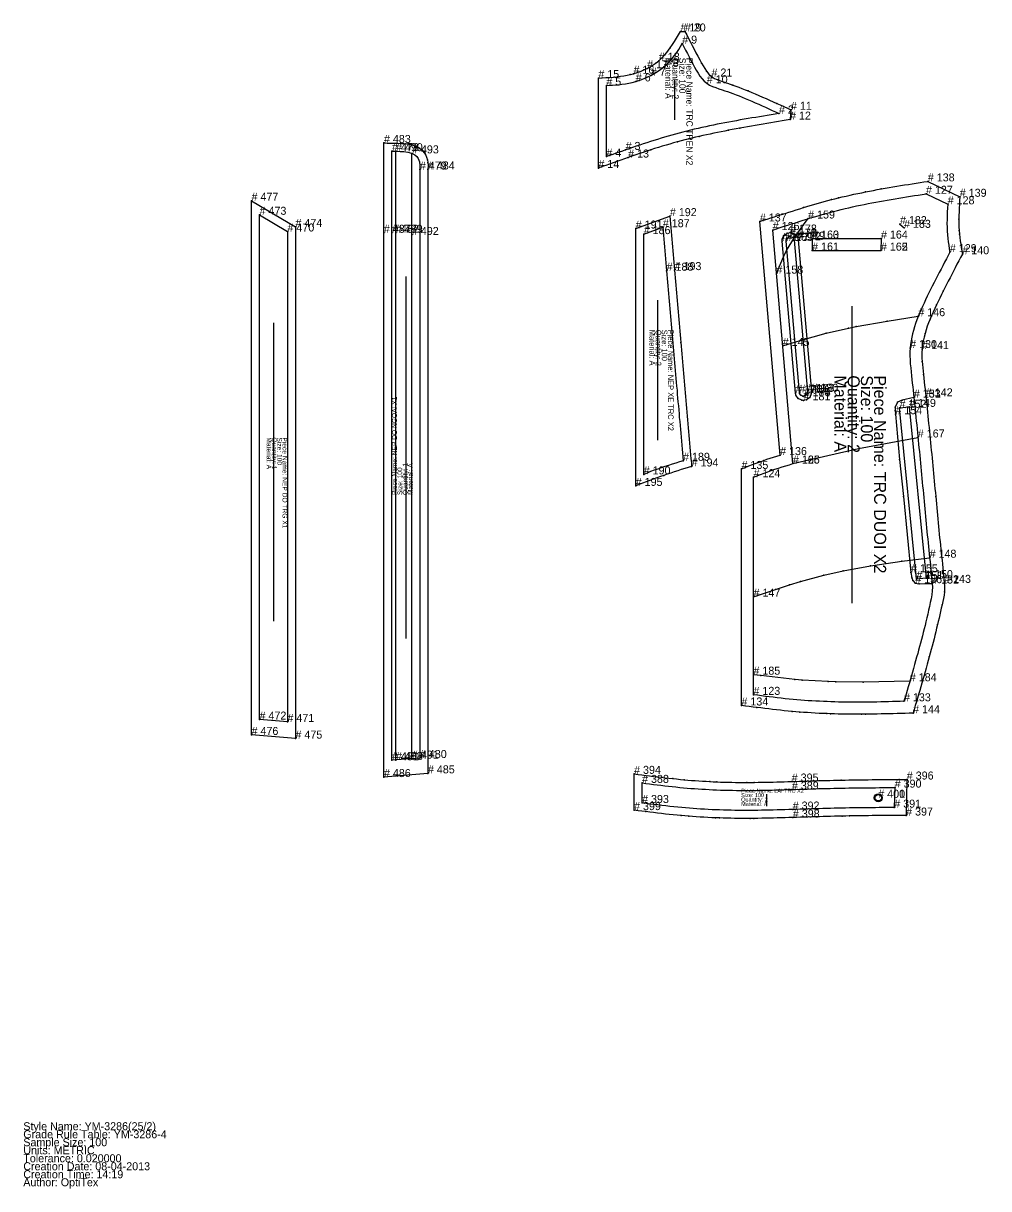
# Model space of a CAD drawing. Header units: metres. Extents: x 0 to 14781, y -73 to 3955.
# Drawn here: x 0 to 1206, y -73 to 1383 of the extents above; entities that cross this region are included whole.
import ezdxf

# ---------------------------------------------------------------- set-up
doc = ezdxf.new("R2010")
doc.units = ezdxf.units.M

# ---------------------------------------------------------------- blocks, each defined once
blk = doc.blocks.new('1')
at = {"layer": '1'}
blk.add_lwpolyline([(958.8, 1274.7), (957.7, 1262.5), (952.9, 1261.7), (948, 1260.9), (943.2, 1260.1), (938.4, 1259.3), (933.6, 1258.5), (928.8, 1257.7), (924, 1256.9), (919.1, 1256.1), (914.3, 1255.2), (909.5, 1254.4), (904.7, 1253.6), (899.9, 1252.7), (895.1, 1251.8), (890.3, 1250.9), (885.5, 1250), (880.7, 1249.1), (876.1, 1248.2), (871.5, 1247.3), (867, 1246.4), (862.4, 1245.5), (857.8, 1244.5), (853.3, 1243.5), (848.7, 1242.5), (844.2, 1241.5), (839.7, 1240.4), (835.1, 1239.3), (830.6, 1238.2), (826.1, 1237.1), (821.6, 1235.9), (817.1, 1234.7), (812.3, 1233.4), (807.5, 1232), (802.8, 1230.6), (798, 1229.1), (793.2, 1227.7), (788.5, 1226.2), (783.8, 1224.7), (779, 1223.1), (774.3, 1221.5), (769.6, 1220), (764.9, 1218.4), (760.2, 1216.7), (755.5, 1215.1), (750.8, 1213.5), (746.2, 1211.9), (741.5, 1210.2), (736.9, 1208.6), (732.2, 1207), (727.6, 1205.3), (723, 1203.7), (718.3, 1202), (718.3, 1314.3), (723.1, 1314.6), (727.8, 1314.9), (732.6, 1315.2), (737.3, 1315.6), (742, 1316.1), (746.1, 1316.6), (750.2, 1317.2), (754.2, 1317.9), (758.2, 1318.8), (762.2, 1319.8), (766.6, 1321.2), (770.9, 1322.7), (775.1, 1324.5), (779.2, 1326.5), (783, 1328.6), (786.7, 1330.9), (790.3, 1333.4), (793.8, 1336.1), (796.4, 1338.5), (798.9, 1340.9), (801.3, 1343.5), (803.6, 1346.3), (805.9, 1349.2), (808, 1352.2), (810.7, 1356.2), (813.4, 1360.2), (815.9, 1364.3), (818.4, 1368.5), (820.9, 1372.6), (826.3, 1372.6), (828.6, 1368.2), (830.9, 1363.7), (833.2, 1359.3), (835.5, 1354.9), (837.9, 1350.5), (840.2, 1346.1), (842.5, 1341.7), (844.9, 1337.3), (847.3, 1332.9), (849.1, 1329.5), (851.1, 1326.2), (853.2, 1323), (856.2, 1319.4), (859.6, 1316.3), (863.4, 1313.9), (867.6, 1312), (872, 1310.5), (876.4, 1309), (879.6, 1308), (882.9, 1306.8), (886.1, 1305.7), (889.9, 1304.3), (893.8, 1302.8), (897.6, 1301.3), (901.5, 1299.8), (905.3, 1298.3), (909.8, 1296.4), (914.3, 1294.6), (918.8, 1292.6), (923.3, 1290.7), (927.7, 1288.8), (932.2, 1286.8), (936.6, 1284.8), (941.1, 1282.8), (945.5, 1280.8), (949.9, 1278.8), (954.4, 1276.7)], close=True, dxfattribs=at)
at = {"layer": '14'}
blk.add_lwpolyline([(943.8, 1270.1), (939, 1269.3), (934.1, 1268.5), (929.3, 1267.7), (924.5, 1266.9), (919.6, 1266.1), (914.8, 1265.3), (910, 1264.5), (905.2, 1263.7), (900.3, 1262.9), (895.5, 1262), (890.7, 1261.1), (885.9, 1260.3), (881.1, 1259.4), (876.3, 1258.5), (871.5, 1257.5), (866.7, 1256.6), (861.9, 1255.6), (857.2, 1254.6), (852.4, 1253.6), (847.6, 1252.5), (842.9, 1251.5), (838.1, 1250.4), (833.4, 1249.2), (828.6, 1248.1), (823.9, 1246.9), (819.2, 1245.6), (814.5, 1244.3), (810, 1243.1), (805.5, 1241.8), (801, 1240.5), (796.6, 1239.2), (792.1, 1237.8), (787.7, 1236.4), (783.2, 1235), (778.8, 1233.6), (774.4, 1232.1), (769.9, 1230.6), (765.5, 1229.1), (761.1, 1227.6), (756.7, 1226.1), (752.3, 1224.6), (748.3, 1223.2), (744.3, 1221.8), (740.3, 1220.4), (736.3, 1219), (732.3, 1217.6), (728.3, 1216.2), (728.3, 1305), (732.1, 1305.3), (735.8, 1305.5), (739.6, 1305.8), (743.3, 1306.1), (747.7, 1306.7), (752.1, 1307.3), (756.4, 1308.1), (760.7, 1309), (765, 1310.2), (768.9, 1311.3), (772.7, 1312.7), (776.5, 1314.1), (780.2, 1315.8), (783.8, 1317.5), (788.1, 1319.9), (792.3, 1322.5), (796.3, 1325.3), (800.1, 1328.3), (803.7, 1331.6), (807.1, 1335), (810.3, 1338.7), (813.4, 1342.5), (816.2, 1346.4), (818.6, 1350.1), (820.8, 1353.7), (823, 1357.4), (825.2, 1353.3), (827.3, 1349.1), (829.5, 1344.9), (831.7, 1340.7), (833.9, 1336.5), (836.2, 1332.2), (838.5, 1328), (840.6, 1324.2), (842.9, 1320.5), (845.2, 1316.9), (847.8, 1313.6), (850.6, 1310.6), (853.7, 1307.9), (857.2, 1305.7), (860.9, 1303.9), (864.8, 1302.4), (868.8, 1301), (872.8, 1299.7), (876.1, 1298.6), (879.4, 1297.5), (882.7, 1296.3), (886.4, 1294.9), (890.2, 1293.5), (894, 1292), (897.7, 1290.6), (901.5, 1289), (905.7, 1287.3), (910, 1285.4), (914.3, 1283.6), (918.5, 1281.7), (922.7, 1279.8), (927, 1277.9), (931.2, 1276), (935.4, 1274), (939.6, 1272)], close=True, dxfattribs=at)
at = {"layer": '2'}
for p in [(820.9, 1372.6), (826.3, 1372.6), (823, 1357.4), (779.2, 1326.5), (793.8, 1336.1), (800.1, 1328.3), (718.3, 1314.3), (762.2, 1319.8), (783.8, 1317.5), (859.6, 1316.3), (728.3, 1305), (765, 1310.2), (853.7, 1307.9), (943.8, 1270.1), (958.8, 1274.7), (957.7, 1262.5), (752.3, 1224.6), (728.3, 1216.2), (755.5, 1215.1), (718.3, 1202)]:
    blk.add_point(p, dxfattribs=at)
at = {"layer": '3'}
for p in [(801.3, 1343.5), (808, 1352.2), (779.2, 1326.5), (790.3, 1333.4), (793.8, 1336.1), (847.3, 1332.9), (742, 1316.1), (758.2, 1318.8), (762.2, 1319.8), (775.1, 1324.5), (853.2, 1323), (859.6, 1316.3), (867.6, 1312), (876.4, 1309), (886.1, 1305.7), (905.3, 1298.3), (941.1, 1282.8), (844.2, 1241.5), (880.7, 1249.1), (895.1, 1251.8), (783.8, 1224.7), (817.1, 1234.7), (755.5, 1215.1)]:
    blk.add_point(p, dxfattribs=at)
at = {"layer": '4'}
for p in [(752.3, 1224.6, 6), (755.5, 1215.1, 6)]:
    blk.add_point(p, dxfattribs=at)
at = {"layer": '7'}
blk.add_line((813.2, 1311.6), (813.2, 1262.2), dxfattribs=at)
at = {"layer": '1'}
for s, p in [('Material: A', (801.8, 1339.7)), ('Quantity: 2', (810.6, 1339.7)), ('Size: 100', (819.4, 1339.7)), ('Piece Name: TRC TREN X2', (828.2, 1339.7))]:
    blk.add_text(s, height=8, rotation=270, dxfattribs=at).set_placement(p)
at = {"layer": '2'}
for s, p in [('# 19', (820.9, 1372.6)), ('# 20', (826.3, 1372.6)), ('# 9', (823, 1357.4)), ('# 18', (793.8, 1336.1)), ('# 16', (762.2, 1319.8)), ('# 17', (779.2, 1326.5)), ('# 7', (783.8, 1317.5)), ('# 8', (800.1, 1328.3)), ('# 21', (859.6, 1316.3)), ('# 15', (718.3, 1314.3)), ('# 5', (728.3, 1305)), ('# 6', (765, 1310.2)), ('# 10', (853.7, 1307.9)), ('# 11', (958.8, 1274.7)), ('# 2', (943.8, 1270.1)), ('# 12', (957.7, 1262.5)), ('# 4', (728.3, 1216.2)), ('# 3', (752.3, 1224.6)), ('# 13', (755.5, 1215.1)), ('# 14', (718.3, 1202))]:
    blk.add_text(s, height=10, dxfattribs=at).set_placement(p)
blk = doc.blocks.new('5')
at = {"layer": '1'}
blk.add_lwpolyline([(897, 530.6), (897.1, 826.1), (901.7, 828), (906.3, 829.8), (910.9, 831.6), (915.5, 833.3), (920.2, 835.1), (924.9, 836.7), (928.9, 838.1), (933, 839.5), (937.1, 840.8), (941.2, 842.1), (945.3, 843.4), (920, 1135.2), (924.5, 1136.7), (929, 1138.1), (933.5, 1139.6), (938.1, 1141.1), (942.6, 1142.5), (947.1, 1144), (951.6, 1145.4), (956.2, 1146.9), (960.7, 1148.3), (965.2, 1149.7), (969.8, 1151.1), (974.3, 1152.5), (978.7, 1153.8), (983, 1155.1), (987.4, 1156.4), (991.7, 1157.7), (996.1, 1158.9), (1000.5, 1160.1), (1004.9, 1161.3), (1009.3, 1162.5), (1013.7, 1163.6), (1018.1, 1164.7), (1022.9, 1165.9), (1027.8, 1167), (1032.6, 1168.1), (1037.4, 1169.2), (1042.3, 1170.2), (1047.2, 1171.2), (1052, 1172.2), (1056.9, 1173.2), (1061.8, 1174.1), (1066.7, 1175), (1071.6, 1175.9), (1076.4, 1176.7), (1081.3, 1177.6), (1086.1, 1178.4), (1090.9, 1179.2), (1095.8, 1180), (1100.6, 1180.8), (1105.5, 1181.5), (1110.4, 1182.3), (1115.2, 1183.1), (1120.1, 1183.8), (1124.9, 1184.6), (1129.8, 1185.3), (1169.7, 1166.1), (1169.4, 1161.4), (1169.2, 1156.7), (1168.9, 1152), (1168.8, 1147.4), (1168.6, 1142.7), (1168.6, 1138), (1168.6, 1133.4), (1168.7, 1128.7), (1168.9, 1124.1), (1169.3, 1119.5), (1169.7, 1115.3), (1170.2, 1111.1), (1170.8, 1106.9), (1171.5, 1102.7), (1172.2, 1098.5), (1172.9, 1094.3), (1170.6, 1090.1), (1168.4, 1085.9), (1166.2, 1081.7), (1164, 1077.5), (1161.8, 1073.3), (1159.6, 1069.1), (1157.5, 1064.9), (1155.3, 1060.7), (1153.1, 1056.5), (1151, 1052.3), (1148.9, 1048), (1146.8, 1043.8), (1144.7, 1039.5), (1142.6, 1035.3), (1140.6, 1031), (1138.5, 1026.6), (1136.4, 1022.1), (1134.4, 1017.6), (1132.5, 1013.1), (1130.8, 1008.7), (1129.1, 1004.3), (1127.6, 999.8), (1126.3, 995.3), (1125, 990.5), (1124, 985.6), (1123.2, 980.7), (1122.7, 975.8), (1122.5, 972), (1122.4, 968.2), (1122.5, 964.3), (1122.7, 960.5), (1123.1, 956.4), (1123.4, 952.2), (1123.9, 948.1), (1124.3, 943.9), (1124.8, 939.4), (1125.3, 934.9), (1125.8, 930.4), (1126.3, 925.9), (1126.8, 921.4), (1127.3, 916.8), (1127.6, 913.4), (1128, 910), (1128.4, 906.6), (1128.8, 901.8), (1129.3, 897), (1129.8, 892.2), (1130.3, 887.4), (1130.8, 882.7), (1131.3, 877.9), (1131.8, 873.1), (1132.3, 868.3), (1132.7, 863.5), (1133.2, 858.7), (1133.7, 854), (1134.1, 849.2), (1134.6, 844.4), (1135.1, 839.6), (1135.5, 834.8), (1136, 830), (1136.4, 825.3), (1136.9, 820.5), (1137.4, 815.7), (1137.8, 810.9), (1138.3, 806.1), (1138.7, 801.3), (1139.2, 796.5), (1139.6, 791.7), (1140, 787), (1140.5, 782.4), (1140.9, 777.7), (1141.4, 773), (1141.8, 768.3), (1142.3, 763.6), (1142.7, 758.9), (1143.2, 754.2), (1143.6, 749.5), (1144.1, 744.8), (1144.5, 740.1), (1145, 735.4), (1145.5, 730.7), (1146, 726), (1146.5, 721.3), (1147, 716.7), (1147.5, 712), (1148, 707.3), (1148.5, 702.6), (1149, 697.9), (1149.4, 693.2), (1149.8, 688.5), (1150.2, 683.8), (1150.4, 680.1), (1150.5, 676.3), (1150.5, 672.6), (1150, 668.5), (1149.4, 664.4), (1148.5, 660.3), (1147.6, 656.2), (1146.6, 652), (1145.7, 647.9), (1144.8, 643.8), (1143.8, 639.8), (1142.9, 635.7), (1141.9, 631.6), (1140.8, 627.1), (1139.8, 622.7), (1138.6, 618.2), (1137.5, 613.7), (1136.3, 609.3), (1135.2, 604.8), (1134, 600.4), (1132.8, 595.9), (1131.6, 591.5), (1130.3, 586.8), (1129, 582.1), (1127.6, 577.4), (1126.3, 572.6), (1125, 567.9), (1123.6, 563.2), (1122.3, 558.5), (1121, 553.9), (1119.6, 549.2), (1118.2, 544.5), (1116.9, 539.8), (1115.5, 535.1), (1114.1, 530.4), (1112.8, 525.7), (1111.4, 521), (1106.4, 520.9), (1101.5, 520.7), (1096.5, 520.6), (1091.5, 520.5), (1086.6, 520.3), (1081.6, 520.2), (1076.6, 520.1), (1071.7, 520), (1066.7, 519.9), (1061.7, 519.8), (1056.8, 519.8), (1051.8, 519.7), (1046.8, 519.7), (1042, 519.7), (1037.2, 519.7), (1032.4, 519.7), (1027.6, 519.8), (1022.7, 519.8), (1017.9, 519.9), (1013.1, 520.1), (1008.3, 520.2), (1003.5, 520.4), (998.7, 520.6), (993.9, 520.8), (989, 521.1), (984.2, 521.3), (979.4, 521.7), (974.6, 522), (969.8, 522.4), (965, 522.8), (960.2, 523.2), (955.3, 523.6), (950.4, 524.1), (945.6, 524.6), (940.7, 525.2), (935.8, 525.7), (931, 526.3), (926.1, 526.9), (921.3, 527.5), (916.4, 528.1), (911.6, 528.7), (906.7, 529.3), (901.9, 529.9)], close=True, dxfattribs=at)
at = {"layer": '14'}
for points in [[(912, 543.9), (912.1, 815.8), (916.5, 817.5), (920.9, 819.2), (925.4, 820.9), (929.9, 822.6), (934.3, 824.1), (938.8, 825.7), (943.3, 827.1), (947.8, 828.6), (952.3, 830), (956.8, 831.4), (961.3, 832.8), (936, 1124.5), (940.7, 1126.1), (945.4, 1127.6), (950.2, 1129.2), (954.9, 1130.7), (959.6, 1132.2), (964.4, 1133.7), (969.1, 1135.2), (973.9, 1136.7), (978.6, 1138.1), (983.4, 1139.6), (988.1, 1141), (992.9, 1142.4), (997.7, 1143.8), (1002.4, 1145.1), (1007.2, 1146.4), (1012, 1147.7), (1016.8, 1149), (1021.6, 1150.2), (1026.4, 1151.3), (1031.1, 1152.4), (1035.9, 1153.5), (1040.7, 1154.6), (1045.5, 1155.6), (1050.3, 1156.6), (1055.1, 1157.5), (1059.9, 1158.5), (1064.7, 1159.4), (1069.5, 1160.2), (1074.3, 1161.1), (1079.1, 1162), (1084, 1162.8), (1088.8, 1163.6), (1093.6, 1164.4), (1098.5, 1165.2), (1103.3, 1166), (1108.1, 1166.7), (1113, 1167.5), (1117.8, 1168.3), (1122.7, 1169), (1127.5, 1169.8), (1154.6, 1156.7), (1154.3, 1151.9), (1154.1, 1147.1), (1153.9, 1142.3), (1153.8, 1137.5), (1153.7, 1132.8), (1153.8, 1128), (1153.9, 1123.2), (1154.3, 1118.5), (1154.7, 1114.1), (1155.3, 1109.8), (1155.9, 1105.5), (1156.6, 1101.2), (1157.3, 1096.9), (1155.1, 1092.7), (1152.9, 1088.5), (1150.7, 1084.2), (1148.5, 1080), (1146.3, 1075.8), (1144.1, 1071.6), (1141.9, 1067.4), (1139.7, 1063.1), (1137.6, 1058.9), (1135.4, 1054.6), (1133.3, 1050.3), (1131.2, 1046.1), (1129.1, 1041.8), (1127, 1037.5), (1125.1, 1033.3), (1123.1, 1029.2), (1121.3, 1025), (1119.4, 1020.8), (1117.7, 1016.5), (1116, 1012.3), (1114.5, 1007.9), (1113, 1003.6), (1111.7, 999.2), (1110.6, 994.8), (1109.6, 990.5), (1108.8, 986), (1108.1, 981.6), (1107.7, 977.1), (1107.4, 972.2), (1107.4, 967.2), (1107.6, 962.3), (1107.9, 957.3), (1108.4, 952.3), (1108.9, 947.4), (1109.4, 942.4), (1109.9, 937.9), (1110.4, 933.3), (1110.9, 928.8), (1111.4, 924.3), (1111.9, 919.8), (1112.4, 915.2), (1112.7, 911.8), (1113.1, 908.4), (1113.4, 905.1), (1113.9, 900.3), (1114.4, 895.5), (1114.9, 890.7), (1115.4, 885.9), (1115.9, 881.2), (1116.4, 876.4), (1116.9, 871.6), (1117.3, 866.8), (1117.8, 862), (1118.3, 857.2), (1118.7, 852.5), (1119.2, 847.7), (1119.7, 842.9), (1120.1, 838.1), (1120.6, 833.3), (1121.1, 828.6), (1121.5, 823.8), (1122, 819), (1122.4, 814.2), (1122.9, 809.4), (1123.3, 804.6), (1123.8, 799.9), (1124.2, 795.1), (1124.7, 790.3), (1125.1, 785.6), (1125.6, 780.9), (1126, 776.2), (1126.4, 771.5), (1126.9, 766.8), (1127.3, 762.1), (1127.8, 757.4), (1128.2, 752.7), (1128.7, 748), (1129.1, 743.3), (1129.6, 738.6), (1130.1, 733.9), (1130.6, 729.3), (1131, 724.6), (1131.5, 719.9), (1132, 715.2), (1132.5, 710.6), (1133, 706), (1133.5, 701.4), (1134, 696.7), (1134.5, 692.1), (1134.9, 687.5), (1135.2, 682.9), (1135.5, 678.3), (1135.4, 673.8), (1134.9, 668.9), (1134, 664), (1132.9, 659.1), (1131.7, 654.3), (1130.7, 649.5), (1129.6, 644.7), (1128.5, 639.9), (1127.3, 635.1), (1126.3, 630.7), (1125.2, 626.3), (1124.1, 621.9), (1123, 617.5), (1121.8, 613), (1120.7, 608.6), (1119.5, 604.2), (1118.3, 599.8), (1117.1, 595.4), (1115.8, 590.8), (1114.5, 586.2), (1113.2, 581.6), (1111.9, 577), (1110.6, 572.4), (1109.3, 567.9), (1108, 563.3), (1106.7, 558.7), (1105.4, 554.1), (1104, 549.5), (1102.7, 544.9), (1101.4, 540.4), (1100, 535.8), (1095.2, 535.7), (1090.3, 535.5), (1085.5, 535.4), (1080.7, 535.3), (1075.8, 535.1), (1071, 535), (1066.2, 534.9), (1061.3, 534.9), (1056.5, 534.8), (1051.6, 534.7), (1046.8, 534.7), (1042, 534.7), (1037.3, 534.7), (1032.6, 534.7), (1027.8, 534.8), (1023.1, 534.8), (1018.3, 534.9), (1013.6, 535.1), (1008.8, 535.2), (1004.1, 535.4), (999.4, 535.6), (994.6, 535.8), (989.9, 536), (985.1, 536.3), (980.4, 536.6), (975.7, 537), (971, 537.3), (966.2, 537.7), (961.5, 538.1), (956.6, 538.6), (951.6, 539.1), (946.6, 539.7), (941.7, 540.2), (936.8, 540.8), (931.8, 541.4), (926.9, 542), (921.9, 542.7), (917, 543.3)], [(964.4, 920.8), (947.9, 1110.7), (948, 1113.3), (950.1, 1117.8), (954.2, 1120.6), (957.7, 1121.4), (960, 1121.1), (964.5, 1119), (967.3, 1115), (967.9, 1112.4), (984.4, 922.5), (984.2, 919.9), (982.2, 915.4), (978.1, 912.6), (974.6, 911.8), (972.3, 912.1), (967.8, 914.2), (965, 918.2)], [(969.4, 921.5), (952.9, 1110.8), (953, 1112.1), (954.1, 1114.5), (956.2, 1115.9), (957.5, 1116.2), (957.5, 1116.2), (958.8, 1116.2), (961.1, 1115.1), (962.6, 1112.9), (962.9, 1111.7), (979.3, 922.4), (979.3, 921.1), (978.2, 918.7), (976.1, 917.3), (974.8, 917), (974.8, 917), (973.5, 917), (971.1, 918.1), (969.7, 920.2)]]:
    blk.add_lwpolyline(points, close=True, dxfattribs=at)
at = {"layer": '2'}
for p in [(1129.8, 1185.3), (1127.5, 1169.8), (1169.7, 1166.1), (1154.6, 1156.7), (980.3, 1138.9), (920, 1135.2), (936, 1124.5), (957.7, 1121.4), (1095, 1131.9), (1100.1, 1127.3), (947.9, 1110.7), (952.9, 1110.8), (957.5, 1116.2), (957.5, 1116.2), (962.9, 1111.7), (967.9, 1112.4), (985.3, 1113.9), (985.3, 1113.9), (1071.3, 1113.9), (985.3, 1098.9), (1071.2, 1098.8), (1071.2, 1098.8), (1157.3, 1096.9), (1172.9, 1094.3), (940.7, 1070.1), (1117.9, 1016.9), (948.5, 979.7), (1107.7, 977.1), (1122.7, 975.8), (964.4, 920.8), (969.4, 921.5), (979.3, 922.4), (984.4, 922.5), (974.6, 911.8), (974.8, 917), (974.8, 917), (1106.4, 903.6), (1112.3, 915.3), (1112.4, 915.2), (1127.3, 916.8), (1089.2, 894.5), (1094.5, 902.5), (1117.3, 865.4), (945.3, 843.4), (961.3, 832.8), (961.3, 832.8), (897.1, 826.1), (912.1, 815.8), (1132, 715.2), (1108.7, 696.9), (1115.6, 688.5), (1127.6, 689.7), (1114.1, 683.4), (1135.2, 682.9), (1135.2, 682.9), (1150.2, 683.8), (912.1, 666.5), (912, 569.1), (1107.3, 560.9), (912, 543.9), (897, 530.6), (1100, 535.8), (1111.4, 521)]:
    blk.add_point(p, dxfattribs=at)
at = {"layer": '3'}
for p in [(1018.1, 1164.7), (1052, 1172.2), (1071.6, 1175.9), (974.3, 1152.5), (1009.3, 1162.5), (1168.6, 1138), (960, 1121.1), (974.5, 1131.2), (1168.9, 1124.1), (948, 1113.3), (950.1, 1117.8), (953, 1112.1), (954.1, 1114.5), (954.2, 1120.6), (956.2, 1115.9), (958.8, 1116.2), (961.1, 1115.1), (962.6, 1112.9), (963.3, 1115.4), (964.5, 1119), (967.3, 1115), (1169.3, 1119.5), (953.4, 1099), (949.4, 1091), (1148.9, 1048), (1140.6, 1031), (1079, 1010.9), (1132.5, 1013.1), (1002.8, 995.6), (1030.9, 1002.1), (1040.4, 1004), (1126.3, 995.3), (970.3, 986.6), (1122.7, 975.8), (1123.2, 980.7), (1122.7, 960.5), (1124.3, 943.9), (965, 918.2), (969.7, 920.2), (971.1, 918.1), (976.1, 917.3), (978.2, 918.7), (979.3, 921.1), (984.2, 919.9), (967.8, 914.2), (972.3, 912.1), (973.5, 917), (978.1, 912.6), (982.2, 915.4), (1089, 903.2), (1091.9, 909.6), (1097.7, 912.1), (1127.3, 916.8), (1128.4, 906.6), (1088.9, 898.9), (1089.2, 894.5), (924.9, 836.7), (1094.5, 837.9), (1099.4, 791.7), (1139.6, 791.7), (1147, 716.7), (1058.2, 705), (1097.5, 710.8), (970.9, 685.5), (999.8, 693.2), (1024.1, 698.7), (1108.7, 696.9), (1109.9, 689.9), (1111.2, 686.6), (957.2, 681.4), (1114.1, 683.4), (1118.8, 682.7), (1127, 682.8), (1150.2, 683.8), (1150.5, 672.6), (1147.6, 656.2), (1141.9, 631.6), (1131.6, 591.5), (921.4, 567.9), (963.8, 563), (972.9, 562.2), (1005.1, 560.4), (1014.8, 560.1), (1048.9, 559.8), (916.4, 528.1), (960.2, 523.2), (969.8, 522.4), (1003.5, 520.4), (1008.3, 520.2), (1046.8, 519.7), (1051.8, 519.7)]:
    blk.add_point(p, dxfattribs=at)
at = {"layer": '7'}
blk.add_line((1034.7, 1029.5), (1034.7, 658.5), dxfattribs=at)
at = {"layer": '8'}
blk.add_line((1095, 1131.9), (1100.1, 1127.3), dxfattribs=at)
for points in [[(940.7, 1070.1), (949.4, 1091), (953.4, 1099), (963.3, 1115.4), (974.5, 1131.2), (980.3, 1138.9)], [(985.3, 1113.9), (985.3, 1098.9), (1071.2, 1098.8)], [(985.3, 1113.9), (1071.3, 1113.9), (1071.2, 1098.8)], [(948.5, 979.7), (970.3, 986.6), (1002.8, 995.6), (1030.9, 1002.1), (1040.4, 1004), (1079, 1010.9), (1117.9, 1016.9)], [(1112.3, 915.3), (1097.7, 912.1), (1091.9, 909.6), (1089, 903.2), (1088.9, 898.9), (1089.2, 894.5), (1094.5, 837.9), (1099.4, 791.7), (1108.7, 696.9), (1109.9, 689.9), (1111.2, 686.6), (1114.1, 683.4), (1118.8, 682.7), (1127, 682.8), (1135.2, 682.9)], [(961.3, 832.8), (1043.3, 851.6), (1117.3, 865.4)], [(912.1, 666.5), (957.2, 681.4), (970.9, 685.5), (999.8, 693.2), (1024.1, 698.7), (1058.2, 705), (1097.5, 710.8), (1132, 715.2)], [(1107.3, 560.9), (1048.9, 559.8), (1014.8, 560.1), (1005.1, 560.4), (972.9, 562.2), (963.8, 563), (921.4, 567.9), (912, 569.1)]]:
    blk.add_lwpolyline(points, dxfattribs=at)
blk.add_lwpolyline([(1106.4, 903.6), (1127.6, 689.7), (1115.6, 688.5), (1094.5, 902.5)], close=True, dxfattribs=at)
at = {"layer": '1'}
for s, p in [('Material: A', (1013.2, 943)), ('Quantity: 2', (1029.7, 943)), ('Size: 100', (1046.2, 943)), ('Piece Name: TRC DUOI X2', (1062.7, 943))]:
    blk.add_text(s, height=15, rotation=270, dxfattribs=at).set_placement(p)
at = {"layer": '2'}
for s, p in [('# 138', (1129.8, 1185.3)), ('# 127', (1127.5, 1169.8)), ('# 128', (1154.6, 1156.7)), ('# 139', (1169.7, 1166.1)), ('# 137', (920, 1135.2)), ('# 159', (980.3, 1138.9)), ('# 182', (1095, 1131.9)), ('# 183', (1100.1, 1127.3)), ('# 126', (936, 1124.5)), ('# 170', (957.5, 1116.2)), ('# 171', (957.5, 1116.2)), ('# 178', (957.7, 1121.4)), ('# 172', (962.9, 1111.7)), ('# 179', (967.9, 1112.4)), ('# 160', (985.3, 1113.9)), ('# 163', (985.3, 1113.9)), ('# 164', (1071.3, 1113.9)), ('# 177', (947.9, 1110.7)), ('# 169', (952.9, 1110.8)), ('# 161', (985.3, 1098.9)), ('# 162', (1071.2, 1098.8)), ('# 165', (1071.2, 1098.8)), ('# 129', (1157.3, 1096.9)), ('# 140', (1172.9, 1094.3)), ('# 158', (940.7, 1070.1)), ('# 146', (1117.9, 1016.9)), ('# 145', (948.5, 979.7)), ('# 130', (1107.7, 977.1)), ('# 141', (1122.7, 975.8)), ('# 173', (979.3, 922.4)), ('# 180', (984.4, 922.5)), ('# 176', (964.4, 920.8)), ('# 168', (969.4, 921.5)), ('# 181', (974.6, 911.8)), ('# 174', (974.8, 917)), ('# 175', (974.8, 917)), ('# 131', (1112.4, 915.2)), ('# 153', (1112.3, 915.3)), ('# 142', (1127.3, 916.8)), ('# 154', (1089.2, 894.5)), ('# 152', (1094.5, 902.5)), ('# 149', (1106.4, 903.6)), ('# 167', (1117.3, 865.4)), ('# 136', (945.3, 843.4)), ('# 135', (897.1, 826.1)), ('# 125', (961.3, 832.8)), ('# 166', (961.3, 832.8)), ('# 124', (912.1, 815.8)), ('# 148', (1132, 715.2)), ('# 155', (1108.7, 696.9)), ('# 150', (1127.6, 689.7)), ('# 156', (1114.1, 683.4)), ('# 151', (1115.6, 688.5)), ('# 132', (1135.2, 682.9)), ('# 157', (1135.2, 682.9)), ('# 143', (1150.2, 683.8)), ('# 147', (912.1, 666.5)), ('# 185', (912, 569.1)), ('# 184', (1107.3, 560.9)), ('# 123', (912, 543.9)), ('# 134', (897, 530.6)), ('# 133', (1100, 535.8)), ('# 144', (1111.4, 521))]:
    blk.add_text(s, height=10, dxfattribs=at).set_placement(p)
blk = doc.blocks.new('6')
at = {"layer": '1'}
blk.add_lwpolyline([(764.9, 1126.4), (807.6, 1141.9), (808, 1137.1), (808.5, 1132.3), (808.9, 1127.5), (809.3, 1122.7), (809.7, 1117.9), (810.1, 1113.1), (810.5, 1108.2), (811, 1103.4), (811.4, 1098.6), (811.8, 1093.8), (812.2, 1089), (812.6, 1084.2), (813, 1079.4), (813.5, 1074.5), (813.9, 1069.8), (814.3, 1065), (814.7, 1060.3), (815.1, 1055.5), (815.5, 1050.8), (815.9, 1046), (816.4, 1041.3), (816.8, 1036.5), (817.2, 1031.7), (817.6, 1027), (818, 1022.2), (818.4, 1017.5), (818.8, 1012.7), (819.2, 1008), (819.7, 1003.2), (820.1, 998.4), (820.5, 993.7), (820.9, 988.9), (821.3, 984.2), (821.7, 979.3), (822.2, 974.5), (822.6, 969.7), (823, 964.8), (823.4, 960), (823.8, 955.1), (824.3, 950.3), (824.7, 945.4), (825.1, 940.6), (825.5, 935.8), (825.9, 930.9), (826.4, 926.1), (826.8, 921.2), (827.2, 916.4), (827.6, 911.5), (828, 906.7), (828.5, 901.9), (828.9, 897), (829.3, 892.2), (829.7, 887.3), (830.1, 882.5), (830.6, 877.6), (831, 872.8), (831.4, 868), (831.8, 863.1), (832.3, 858.3), (832.7, 853.4), (833.1, 848.6), (833.5, 843.7), (833.9, 838.9), (834.4, 834.1), (834.8, 829.2), (830.4, 827.9), (826.1, 826.5), (821.7, 825.2), (817.4, 823.8), (813.1, 822.5), (808.7, 821), (804.4, 819.6), (800.1, 818.1), (795.7, 816.6), (791.3, 815), (786.8, 813.3), (782.4, 811.7), (778, 810), (773.6, 808.3), (769.3, 806.6), (764.9, 804.9)], close=True, dxfattribs=at)
at = {"layer": '14'}
blk.add_lwpolyline([(774.9, 1119.4), (798.8, 1128.1), (799.2, 1123.1), (799.6, 1118.2), (800.1, 1113.3), (800.5, 1108.3), (800.9, 1103.4), (801.4, 1098.4), (801.8, 1093.5), (802.2, 1088.5), (802.6, 1083.6), (803.1, 1078.6), (803.5, 1073.7), (803.9, 1068.9), (804.3, 1064.2), (804.7, 1059.4), (805.2, 1054.7), (805.6, 1049.9), (806, 1045.1), (806.4, 1040.4), (806.8, 1035.6), (807.2, 1030.9), (807.6, 1026.1), (808, 1021.4), (808.5, 1016.6), (808.9, 1011.8), (809.3, 1007.1), (809.7, 1002.3), (810.1, 997.6), (810.5, 992.8), (810.9, 988.1), (811.3, 983.3), (811.8, 978.4), (812.2, 973.5), (812.6, 968.6), (813.1, 963.7), (813.5, 958.8), (813.9, 953.9), (814.3, 949), (814.8, 944.1), (815.2, 939.2), (815.6, 934.3), (816, 929.4), (816.5, 924.5), (816.9, 919.6), (817.3, 914.7), (817.7, 909.8), (818.2, 904.9), (818.6, 900), (819, 895.1), (819.4, 890.2), (819.9, 885.3), (820.3, 880.4), (820.7, 875.5), (821.1, 870.6), (821.6, 865.7), (822, 860.8), (822.4, 855.9), (822.8, 851), (823.3, 846.1), (823.7, 841.2), (824.1, 836.3), (819.6, 834.9), (815, 833.5), (810.4, 832.1), (805.9, 830.6), (801.4, 829.1), (796.9, 827.6), (792.4, 826), (788, 824.4), (783.6, 822.7), (779.2, 821), (774.9, 819.3)], close=True, dxfattribs=at)
at = {"layer": '2'}
for p in [(807.6, 1141.9), (764.9, 1126.4), (798.8, 1128.1), (774.9, 1119.4), (803.5, 1073.7), (813.5, 1074.5), (824.1, 836.3), (774.9, 819.3), (834.8, 829.2), (764.9, 804.9)]:
    blk.add_point(p, dxfattribs=at)
at = {"layer": '3'}
for p in [(813.5, 1074.5), (821.3, 984.2), (800.1, 818.1)]:
    blk.add_point(p, dxfattribs=at)
at = {"layer": '4'}
for p in [(803.5, 1073.7, 7), (813.5, 1074.5, 7)]:
    blk.add_point(p, dxfattribs=at)
at = {"layer": '7'}
blk.add_line((792.1, 1037.1), (792.1, 862.1), dxfattribs=at)
at = {"layer": '1'}
for s, p in [('Material: A', (782.1, 1000)), ('Quantity: 2', (789.8, 1000)), ('Size: 100', (797.5, 1000)), ('Piece Name: NEP XE TRC X2', (805.2, 1000))]:
    blk.add_text(s, height=7, rotation=270, dxfattribs=at).set_placement(p)
at = {"layer": '2'}
for s, p in [('# 192', (807.6, 1141.9)), ('# 191', (764.9, 1126.4)), ('# 187', (798.8, 1128.1)), ('# 186', (774.9, 1119.4)), ('# 188', (803.5, 1073.7)), ('# 193', (813.5, 1074.5)), ('# 189', (824.1, 836.3)), ('# 194', (834.8, 829.2)), ('# 190', (774.9, 819.3)), ('# 195', (764.9, 804.9))]:
    blk.add_text(s, height=10, dxfattribs=at).set_placement(p)
blk = doc.blocks.new('11')
at = {"layer": '1'}
blk.add_lwpolyline([(762.9, 445.2), (767.8, 444.6), (772.6, 443.9), (777.4, 443.3), (782.2, 442.7), (787, 442.1), (791.8, 441.5), (796.6, 440.9), (801.5, 440.4), (806.3, 439.8), (811.1, 439.3), (815.9, 438.8), (820.7, 438.3), (825.6, 437.8), (830.1, 437.5), (834.6, 437.1), (839.2, 436.7), (843.7, 436.4), (848.2, 436.1), (852.8, 435.9), (857.3, 435.6), (861.8, 435.4), (866.4, 435.2), (871, 435), (875.7, 434.9), (880.4, 434.8), (885, 434.7), (889.7, 434.6), (894.3, 434.6), (899, 434.6), (903.7, 434.6), (908.3, 434.6), (913, 434.6), (917.7, 434.7), (922.3, 434.7), (927, 434.8), (931.7, 434.9), (936.4, 435), (941.1, 435.1), (945.7, 435.2), (950.4, 435.3), (955.1, 435.5), (959.8, 435.6), (964.5, 435.8), (969.3, 435.9), (974.1, 436.1), (978.8, 436.2), (983.6, 436.4), (988.3, 436.5), (993.1, 436.7), (997.9, 436.8), (1002.6, 437), (1007.4, 437.1), (1012.1, 437.2), (1016.9, 437.3), (1021.7, 437.4), (1026.5, 437.5), (1031.3, 437.6), (1036.1, 437.7), (1040.9, 437.8), (1045.7, 437.8), (1050.5, 437.9), (1055.4, 437.9), (1060.2, 438), (1065, 438), (1069.8, 438), (1074.6, 438.1), (1079.5, 438.1), (1084.3, 438.1), (1089.1, 438.1), (1093.9, 438.1), (1098.7, 438.1), (1103.5, 438.1), (1102.7, 393.1), (1098, 393.1), (1093.3, 393.1), (1088.6, 393.1), (1083.9, 393.1), (1079.1, 393.1), (1074.4, 393.1), (1069.7, 393), (1065, 393), (1060.3, 393), (1055.6, 392.9), (1050.9, 392.9), (1046.2, 392.8), (1041.5, 392.8), (1036.7, 392.7), (1032, 392.6), (1027.3, 392.5), (1022.6, 392.5), (1017.9, 392.3), (1013.2, 392.2), (1008.4, 392.1), (1003.7, 392), (999, 391.8), (994.3, 391.7), (989.5, 391.5), (984.8, 391.4), (980.1, 391.2), (975.4, 391.1), (970.7, 390.9), (965.9, 390.8), (961.2, 390.6), (956.3, 390.5), (951.5, 390.3), (946.6, 390.2), (941.8, 390.1), (936.9, 390), (932, 389.9), (927.2, 389.8), (922.3, 389.7), (917.4, 389.6), (912.6, 389.6), (907.7, 389.5), (902.9, 389.5), (898.1, 389.5), (893.3, 389.6), (888.5, 389.6), (883.8, 389.7), (879, 389.8), (874.2, 389.9), (869.4, 390.1), (864.6, 390.2), (859.8, 390.4), (855, 390.7), (850.2, 390.9), (845.4, 391.2), (840.6, 391.5), (835.8, 391.8), (831.1, 392.2), (826.3, 392.6), (821.5, 393), (816.6, 393.5), (811.7, 394), (806.8, 394.5), (802, 395), (797.1, 395.6), (792.2, 396.2), (787.3, 396.8), (782.4, 397.4), (777.6, 398), (772.7, 398.6), (767.8, 399.2), (762.9, 399.9)], close=True, dxfattribs=at)
at = {"layer": '14'}
blk.add_lwpolyline([(772.9, 433.9), (777.6, 433.3), (782.3, 432.7), (787, 432.1), (791.7, 431.5), (796.4, 431), (801.1, 430.4), (805.8, 429.9), (810.5, 429.3), (815.2, 428.8), (820, 428.3), (824.7, 427.9), (829.3, 427.5), (833.8, 427.1), (838.4, 426.7), (843, 426.4), (847.6, 426.1), (852.2, 425.9), (856.8, 425.6), (861.4, 425.4), (866, 425.2), (870.9, 425), (875.9, 424.9), (880.8, 424.8), (885.8, 424.7), (890.7, 424.6), (895.7, 424.6), (900.6, 424.6), (905.6, 424.6), (910.5, 424.6), (915.5, 424.6), (920.4, 424.7), (925.4, 424.8), (930.3, 424.8), (935.3, 424.9), (940.2, 425.1), (945.2, 425.2), (950.1, 425.3), (955.1, 425.5), (960, 425.6), (964.8, 425.8), (969.5, 425.9), (974.3, 426.1), (979.1, 426.2), (983.8, 426.4), (988.6, 426.5), (993.3, 426.7), (998.1, 426.8), (1002.8, 427), (1007.6, 427.1), (1012.3, 427.2), (1017.1, 427.3), (1021.8, 427.4), (1026.6, 427.5), (1031.3, 427.6), (1036.1, 427.7), (1040.8, 427.7), (1045.6, 427.8), (1050.3, 427.8), (1055.1, 427.9), (1059.8, 427.9), (1064.6, 427.9), (1069.3, 428), (1074.1, 428), (1078.8, 428), (1083.6, 428), (1088.4, 428), (1087.9, 403), (1083.2, 403), (1078.5, 403), (1073.9, 403), (1069.2, 403), (1064.5, 402.9), (1059.8, 402.9), (1055.1, 402.9), (1050.5, 402.8), (1045.8, 402.8), (1041.1, 402.7), (1036.4, 402.7), (1031.8, 402.6), (1027.1, 402.5), (1022.4, 402.4), (1017.7, 402.3), (1013, 402.2), (1008.2, 402.1), (1003.5, 402), (998.8, 401.8), (994, 401.7), (989.3, 401.5), (984.6, 401.4), (979.9, 401.2), (975.1, 401.1), (970.4, 400.9), (965.7, 400.8), (961, 400.6), (956.1, 400.5), (951.3, 400.3), (946.4, 400.2), (941.6, 400.1), (936.7, 400), (931.9, 399.9), (927.1, 399.8), (922.2, 399.7), (917.4, 399.6), (912.5, 399.6), (907.7, 399.5), (902.9, 399.5), (898.2, 399.6), (893.5, 399.6), (888.7, 399.6), (884, 399.7), (879.2, 399.8), (874.5, 399.9), (869.7, 400.1), (865, 400.2), (860.3, 400.4), (855.5, 400.6), (850.8, 400.9), (846, 401.2), (841.3, 401.5), (836.6, 401.8), (831.9, 402.2), (827.1, 402.6), (822.4, 403), (817.5, 403.5), (812.5, 404), (807.5, 404.5), (802.6, 405.1), (797.7, 405.7), (792.7, 406.3), (787.8, 406.9), (782.8, 407.5), (777.9, 408.1), (772.9, 408.8)], close=True, dxfattribs=at)
at = {"layer": '2'}
for p in [(762.9, 445.2), (1103.5, 438.1), (772.9, 433.9), (959.8, 435.6), (960, 425.6), (1088.4, 428), (772.9, 408.8), (762.9, 399.9), (961, 400.6), (1087.9, 403), (1102.7, 393.1), (961.2, 390.6)]:
    blk.add_point(p, dxfattribs=at)
at = {"layer": '3'}
for p in [(811.1, 439.3), (825.6, 437.8), (1021.7, 437.4), (1093.9, 438.1), (857.3, 435.6), (866.4, 435.2), (903.7, 434.6), (913, 434.6), (959.8, 435.6), (777.6, 398), (821.5, 393), (831.1, 392.2), (864.6, 390.2), (869.4, 390.1), (907.7, 389.5), (912.6, 389.6), (961.2, 390.6), (1022.6, 392.5), (1032, 392.6)]:
    blk.add_point(p, dxfattribs=at)
at = {"layer": '4'}
for p in [(961, 400.6, 6), (961.2, 390.6, 6)]:
    blk.add_point(p, dxfattribs=at)
at = {"layer": '7'}
blk.add_line((928.1, 419.8), (928.1, 404.8), dxfattribs=at)
at = {"layer": '8'}
for radius in [5, 4]:
    blk.add_circle((1067.9, 415.3), radius, dxfattribs=at)
at = {"layer": '1'}
for s, p in [('Piece Name: LAI TRC X2', (896.6, 421.6)), ('Size: 100', (896.6, 416.1)), ('Quantity: 2', (896.6, 410.6)), ('Material: A', (896.6, 405.1))]:
    blk.add_text(s, height=5, dxfattribs=at).set_placement(p)
at = {"layer": '2'}
for s, p in [('# 394', (762.9, 445.2)), ('# 388', (772.9, 433.9)), ('# 395', (959.8, 435.6)), ('# 390', (1088.4, 428)), ('# 396', (1103.5, 438.1)), ('# 389', (960, 425.6)), ('# 399', (762.9, 399.9)), ('# 393', (772.9, 408.8)), ('# 392', (961, 400.6)), ('# 391', (1087.9, 403)), ('# 398', (961.2, 390.6)), ('# 397', (1102.7, 393.1))]:
    blk.add_text(s, height=10, dxfattribs=at).set_placement(p)
at = {"layer": '8'}
for s in ['# 400', '# 401']:
    blk.add_text(s, height=10, dxfattribs=at).set_placement((1067.9, 415.3))
blk = doc.blocks.new('16')
at = {"layer": '1'}
blk.add_lwpolyline([(340, 1128.4), (340, 489.2), (285.1, 493.8), (285.1, 1161.2)], close=True, dxfattribs=at)
at = {"layer": '14'}
blk.add_lwpolyline([(330, 1122.7), (330, 510.1), (295.1, 513), (295.1, 1143.6)], close=True, dxfattribs=at)
at = {"layer": '2'}
for p in [(285.1, 1161.2), (295.1, 1143.6), (330, 1122.7), (340, 1128.4), (295.1, 513), (330, 510.1), (285.1, 493.8), (340, 489.2)]:
    blk.add_point(p, dxfattribs=at)
at = {"layer": '7'}
blk.add_line((312.6, 1008.8), (312.6, 635.9), dxfattribs=at)
at = {"layer": '1'}
for s, p in [('Material: A', (304, 865.5)), ('Quantity: 1', (310.6, 865.5)), ('Size: 100', (317.2, 865.5)), ('Piece Name: NEP DO TRG X1', (323.8, 865.5))]:
    blk.add_text(s, height=6, rotation=270, dxfattribs=at).set_placement(p)
at = {"layer": '2'}
for s, p in [('# 477', (285.1, 1161.2)), ('# 473', (295.1, 1143.6)), ('# 474', (340, 1128.4)), ('# 470', (330, 1122.7)), ('# 472', (295.1, 513)), ('# 471', (330, 510.1)), ('# 476', (285.1, 493.8)), ('# 475', (340, 489.2))]:
    blk.add_text(s, height=10, dxfattribs=at).set_placement(p)
blk = doc.blocks.new('17')
at = {"layer": '1'}
blk.add_lwpolyline([(450.5, 1233.3), (454.6, 1233.2), (458.8, 1233.1), (462.9, 1233), (467.1, 1232.9), (471.2, 1232.8), (475.1, 1232.6), (478.9, 1232.3), (482.7, 1231.8), (486.9, 1230.7), (491, 1229.1), (494.8, 1227), (497.7, 1224.6), (500.3, 1221.9), (502.3, 1218.9), (503.7, 1215.7), (504.7, 1212.3), (505.2, 1208.9), (505.5, 1204.6), (505.4, 1200.2), (505.4, 445.8), (450.5, 441.2), (450.4, 1121.1)], close=True, dxfattribs=at)
at = {"layer": '14'}
blk.add_lwpolyline([(460.5, 1223.1), (463.8, 1223), (467.2, 1222.9), (470.7, 1222.8), (475.5, 1222.5), (480.3, 1221.9), (484.9, 1220.7), (489, 1218.5), (491.5, 1216.4), (493.4, 1213.8), (494.9, 1209.6), (495.4, 1205), (495.4, 1200.1), (495.4, 465), (460.5, 462.1), (460.4, 1121.1)], close=True, dxfattribs=at)
at = {"layer": '2'}
for p in [(450.5, 1233.3), (460.5, 1223.1), (465.5, 1223), (485.5, 1220.3), (495.4, 1200.1), (505.4, 1200.2), (450.4, 1121.1), (460.4, 1121.1), (465.4, 1121.1), (485.4, 1118.4), (460.5, 462.1), (465.5, 462.5), (485.5, 464.2), (495.4, 465), (450.5, 441.2), (505.4, 445.8)]:
    blk.add_point(p, dxfattribs=at)
at = {"layer": '3'}
for p in [(471.2, 1232.8), (482.7, 1231.8), (491, 1229.1), (494.8, 1227), (500.3, 1221.9), (502.3, 1218.9), (504.7, 1212.3), (505.2, 1208.9)]:
    blk.add_point(p, dxfattribs=at)
at = {"layer": '4'}
for p in [(450.4, 1121.1, 7), (460.4, 1121.1, 7)]:
    blk.add_point(p, dxfattribs=at)
at = {"layer": '7'}
blk.add_line((477.9, 1066.3), (477.9, 614.3), dxfattribs=at)
at = {"layer": '8'}
for points in [[(465.5, 462.5), (465.4, 1121.1), (465.5, 1223)], [(485.5, 464.2), (485.4, 1118.4), (485.5, 1220.3)]]:
    blk.add_lwpolyline(points, dxfattribs=at)
at = {"layer": '1'}
for s, p in [('Piece Name: NEP DO NGOAI X1', (466.7, 793.5)), ('Quantity: 1', (479.9, 793.5)), ('Material: A', (486.5, 793.5)), ('Size: 100', (473.3, 793.5))]:
    blk.add_text(s, height=6, rotation=90, dxfattribs=at).set_placement(p)
at = {"layer": '2'}
for s, p in [('# 483', (450.5, 1233.3)), ('# 478', (460.5, 1223.1)), ('# 490', (465.5, 1223)), ('# 493', (485.5, 1220.3)), ('# 479', (495.4, 1200.1)), ('# 484', (505.4, 1200.2)), ('# 487', (450.4, 1121.1)), ('# 482', (460.4, 1121.1)), ('# 489', (465.4, 1121.1)), ('# 492', (485.4, 1118.4)), ('# 481', (460.5, 462.1)), ('# 488', (465.5, 462.5)), ('# 491', (485.5, 464.2)), ('# 480', (495.4, 465)), ('# 486', (450.5, 441.2)), ('# 485', (505.4, 445.8))]:
    blk.add_text(s, height=10, dxfattribs=at).set_placement(p)

msp = doc.modelspace()

# ---------------------------------------------------------------- block references
at = {"layer": '1'}
for name in ['1', '17', '5', '16', '6', '11']:
    msp.add_blockref(name, (0, 0), dxfattribs=at)

# ---------------------------------------------------------------- texts
for s, p in [('Style Name: YM-3286(25/2)', (0, 0)), ('Grade Rule Table: YM-3286-4', (0, -10)), ('Sample Size: 100', (0, -20)), ('Units: METRIC', (0, -30)), ('Tolerance: 0.020000', (0, -40)), ('Creation Date: 08-04-2013', (0, -50)), ('Creation Time: 14:19', (0, -60)), ('Author: OptiTex', (0, -70))]:
    msp.add_text(s, height=10, dxfattribs=at).set_placement(p)

doc.saveas('drawing.dxf')
